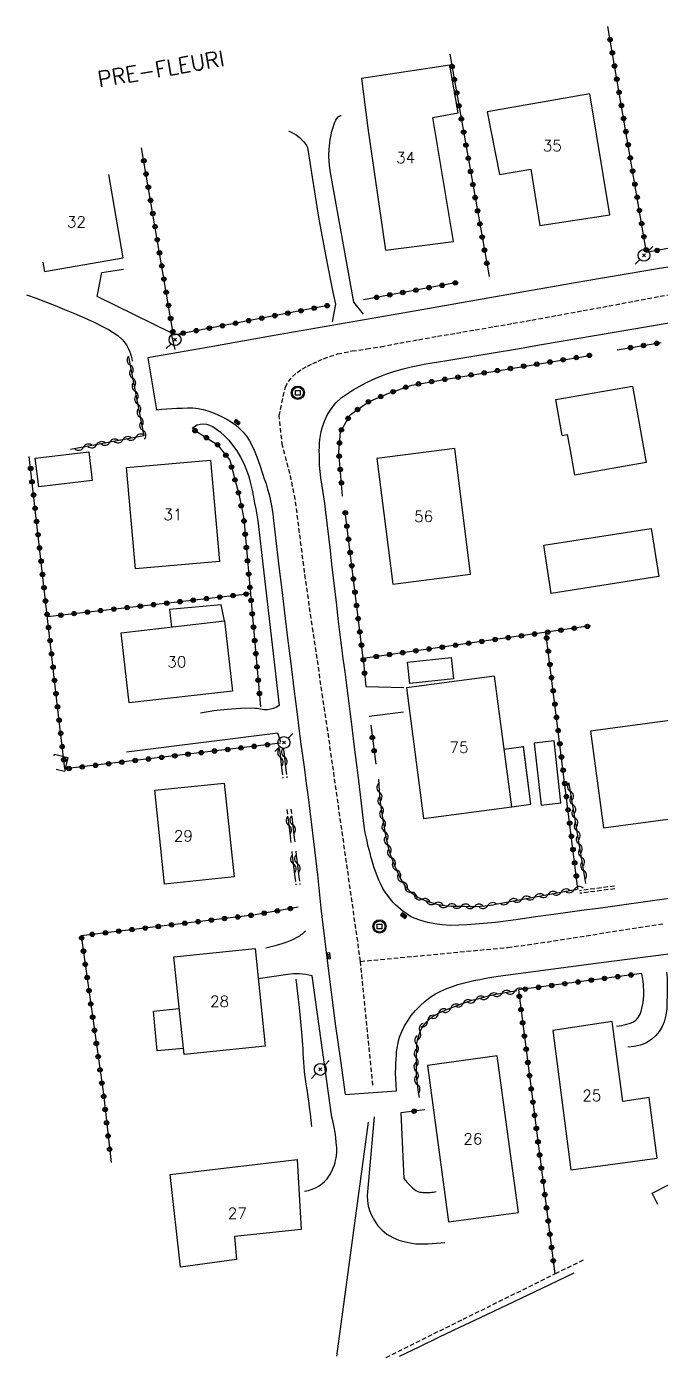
# Model space of a CAD drawing. Header units: millimetres. Extents: x 169000 to 170001, y 127000 to 128001.
# Drawn here: x 169596.4 to 169667.8, y 127847 to 127996.8 of the extents above; entities that cross this region are included whole.
import ezdxf
from ezdxf.enums import TextEntityAlignment as Align

# ---------------------------------------------------------------- set-up
doc = ezdxf.new("R2010")
doc.units = ezdxf.units.MM
doc.linetypes.add('DASHED', pattern=[0.75, 0.5, -0.25])
doc.layers.get('0').update_dxf_attribs({"linetype": 'CONTINUOUS'})
for name, color, linetype in [('W0001', 6, 'DASHED'), ('W0008', 7, 'CONTINUOUS'), ('W0014', 7, 'CONTINUOUS'), ('W0017', 7, 'CONTINUOUS'), ('W0101', 7, 'CONTINUOUS'), ('W0104', 1, 'CONTINUOUS'), ('W0112', 1, 'DASHED'), ('W0211', 2, 'CONTINUOUS'), ('W0214', 2, 'CONTINUOUS'), ('W0310', 3, 'CONTINUOUS'), ('W0322', 7, 'CONTINUOUS'), ('W0323', 7, 'CONTINUOUS'), ('W0330', 7, 'CONTINUOUS'), ('W0333', 7, 'CONTINUOUS'), ('W0402', 7, 'CONTINUOUS'), ('W0420', 7, 'CONTINUOUS'), ('W0473', 7, 'CONTINUOUS'), ('W0600', 7, 'CONTINUOUS'), ('W0989', 7, 'CONTINUOUS'), ('W0991', 7, 'CONTINUOUS')]:
    doc.layers.add(name, color=color, linetype=linetype)
doc.styles.get("Standard").update_dxf_attribs({"font": 'romans.shx', "width": 0.85})

# ---------------------------------------------------------------- blocks, each defined once
blk = doc.blocks.new('sev_inspect')
blk.add_lwpolyline([(-4, 4), (4, 4), (4, -4), (-4, -4), (-4, 4)])
for radius in [12, 10]:
    blk.add_circle((0, 0), radius)
blk = doc.blocks.new('T654')
at = {"xscale": 0.0625, "yscale": 0.0625}
blk.add_blockref('sev_inspect', (0, 0), dxfattribs=at)
blk = doc.blocks.new('avaloir')
for p, q in [((-3, 0), (-3, -6)), ((0, 0), (0, -6)), ((3, 0), (3, -6))]:
    blk.add_line(p, q)
blk.add_lwpolyline([(0, 0), (-6, 0), (-6, -6), (6, -6), (6, 0), (-6, 0)])
blk = doc.blocks.new('T684')
at = {"xscale": 0.1666666666666667, "yscale": 0.1666666666666667, "rotation": 270}
blk.add_blockref('avaloir', (0, 0), dxfattribs=at)
blk = doc.blocks.new('T473')
for p, q in [((-0.166667, 0.166667), (0.166667, -0.166667)), ((-0.166667, -0.166667), (0.166667, 0.166667)), ((0.500001, 0.500001), (1.000002, 1.000002)), ((-1.000002, -1.000002), (-0.500001, -0.500001))]:
    blk.add_line(p, q)
blk.add_ellipse((0, 0), major_axis=(0.471405, 0.471405), ratio=1, start_param=5.4977871438, end_param=11.780972451)
blk = doc.blocks.new('t323o')
at = {"color": 0, "linetype": 'Continuous'}
for radius in [0.25, 0.15]:
    blk.add_circle((0, 0), radius, dxfattribs=at)
blk = doc.blocks.new('t310o')
at = {"color": 0, "linetype": 'Continuous'}
for centre, start, end in [((-0.5, 0.38), 216.8699, 323.1304), ((0.5, -0.37), 36.8699, 143.1303)]:
    blk.add_arc(centre, 0.625, start, end, dxfattribs=at)
blk = doc.blocks.new('t322o')
at = {"color": 0, "linetype": 'Continuous'}
for radius in [0.25, 0.15]:
    blk.add_circle((0, 0), radius, dxfattribs=at)

msp = doc.modelspace()

# ---------------------------------------------------------------- linework, layer by layer
at = {"layer": 'W0001', "linetype": 'DASHED'}
for points in [[(169633.99, 127891.61), (169630.84, 127913.82), (169629.76, 127921.27), (169628.65, 127928.71), (169627.59, 127936.15), (169626.65, 127943.62), (169626.05, 127946.53), (169625.2, 127949.66), (169624.82, 127953.02), (169625.53, 127956.28), (169625.88, 127956.9), (169626.34, 127957.45), (169626.86, 127957.92), (169627.44, 127958.31), (169628.02, 127958.63), (169628.62, 127958.92), (169629.23, 127959.19), (169629.83, 127959.45), (169631.4, 127960), (169633.04, 127960.33), (169634.67, 127960.55), (169636.28, 127960.81), (169638.4, 127961.22), (169640.53, 127961.6), (169642.65, 127961.98), (169644.78, 127962.34), (169646.91, 127962.7), (169649.04, 127963.07), (169651.17, 127963.44), (169653.29, 127963.81), (169656.18, 127964.34), (169659.07, 127964.87), (169661.95, 127965.4), (169664.84, 127965.94), (169667.72, 127966.48), (169670.61, 127967.01)], [(169633.99, 127891.61), (169650.55, 127893.18), (169652.77, 127893.47), (169654.99, 127893.79), (169657.2, 127894.14), (169659.41, 127894.49), (169661.62, 127894.85), (169663.82, 127895.2), (169666.04, 127895.54), (169668.25, 127895.86)], [(169635.37, 127877.68), (169633.99, 127891.61)]]:
    msp.add_lwpolyline(points, dxfattribs=at)
at = {"layer": 'W0008'}
for points in [[(169670.52, 127970.07), (169667.43, 127969.56), (169664.33, 127969.04), (169661.24, 127968.52), (169658.15, 127967.99), (169655.59, 127967.55), (169653.03, 127967.11), (169650.47, 127966.66), (169647.91, 127966.21), (169645.36, 127965.76), (169642.8, 127965.3), (169640.24, 127964.85), (169637.68, 127964.4), (169630.77, 127963.19), (169623.86, 127961.98), (169616.95, 127960.77), (169610.04, 127959.56)], [(169610.04, 127959.56), (169610.04, 127959.56)]]:
    msp.add_lwpolyline(points, dxfattribs=at)
at = {"layer": 'W0014'}
for points in [[(169643.47, 127959.2), (169646.2, 127959.66), (169648.92, 127960.12), (169651.65, 127960.58), (169654.37, 127961.04), (169658.35, 127961.72), (169662.33, 127962.4), (169666.31, 127963.08), (169670.29, 127963.76)], [(169610.04, 127959.56), (169611.01, 127953.72)], [(169634.39, 127906.85), (169634.05, 127909.71), (169633.71, 127912.56), (169633.36, 127915.41), (169633.01, 127918.26), (169632.82, 127919.75), (169632.63, 127921.24), (169632.44, 127922.72), (169632.25, 127924.21), (169632.05, 127925.7), (169631.86, 127927.19), (169631.68, 127928.68), (169631.49, 127930.17), (169631.31, 127931.71), (169631.13, 127933.25), (169630.95, 127934.79), (169630.77, 127936.33), (169630.6, 127937.87), (169630.42, 127939.41), (169630.24, 127940.95), (169630.06, 127942.49), (169629.97, 127943.2), (169629.86, 127943.91), (169629.75, 127944.62), (169629.64, 127945.33), (169629.54, 127946.05), (169629.46, 127946.76), (169629.39, 127947.48), (169629.36, 127948.21), (169629.36, 127948.64), (169629.35, 127949.08), (169629.36, 127949.51), (169629.38, 127949.94), (169629.41, 127950.38), (169629.47, 127950.82), (169629.55, 127951.25), (169629.66, 127951.68), (169629.94, 127952.44), (169630.29, 127953.17), (169630.72, 127953.86), (169631.23, 127954.5), (169631.82, 127955.05), (169632.47, 127955.52), (169633.16, 127955.94), (169633.85, 127956.33), (169634.6, 127956.74), (169635.37, 127957.12), (169636.15, 127957.46), (169636.95, 127957.77), (169637.86, 127958.06), (169638.78, 127958.31), (169639.71, 127958.53), (169640.64, 127958.74), (169641.35, 127958.88), (169642.05, 127959), (169642.76, 127959.11), (169643.47, 127959.2)], [(169611.01, 127953.72), (169611.59, 127953.78), (169612.17, 127953.82), (169612.74, 127953.86), (169613.32, 127953.88), (169613.91, 127953.9), (169614.51, 127953.93), (169615.1, 127953.92), (169615.7, 127953.86), (169616.26, 127953.75), (169616.8, 127953.59), (169617.34, 127953.39), (169617.86, 127953.17), (169618.4, 127952.93), (169618.93, 127952.66), (169619.44, 127952.36), (169619.92, 127952.01), (169620.37, 127951.61), (169620.79, 127951.18), (169621.17, 127950.72), (169621.5, 127950.22), (169621.96, 127949.34), (169622.33, 127948.41), (169622.64, 127947.47), (169622.95, 127946.54), (169623.16, 127945.95), (169623.35, 127945.36), (169623.53, 127944.76), (169623.69, 127944.16), (169623.86, 127943.44), (169623.99, 127942.71), (169624.11, 127941.98), (169624.2, 127941.25)], [(169615.02, 127951.63), (169615.29, 127951.84), (169615.6, 127952), (169615.93, 127952.1), (169616.27, 127952.13), (169616.64, 127952.1), (169616.99, 127951.99), (169617.31, 127951.83), (169617.62, 127951.65), (169618.18, 127951.24), (169618.69, 127950.78), (169619.16, 127950.27), (169619.59, 127949.74), (169620.06, 127949.08), (169620.48, 127948.38), (169620.84, 127947.66), (169621.17, 127946.92), (169621.42, 127946.18), (169621.62, 127945.41), (169621.78, 127944.65), (169621.94, 127943.88), (169622.07, 127943.21), (169622.2, 127942.54), (169622.31, 127941.87), (169622.42, 127941.19)], [(169622.42, 127941.19), (169624.82, 127920.42)], [(169624.2, 127941.25), (169624.5, 127938.65), (169624.81, 127936.05), (169625.12, 127933.45), (169625.43, 127930.85), (169625.78, 127928), (169626.13, 127925.15), (169626.48, 127922.29), (169626.84, 127919.44), (169627.04, 127917.88), (169627.25, 127916.32), (169627.46, 127914.77), (169627.67, 127913.21), (169627.88, 127911.65), (169628.09, 127910.09), (169628.29, 127908.53), (169628.49, 127906.97), (169628.71, 127905.1), (169628.92, 127903.23), (169629.13, 127901.36), (169629.33, 127899.48), (169629.54, 127897.61), (169629.74, 127895.74), (169629.96, 127893.87), (169630.19, 127891.99), (169630.68, 127888.15), (169631.19, 127884.3), (169631.72, 127880.46), (169632.27, 127876.62)], [(169668.73, 127898.67), (169667.13, 127898.45), (169665.54, 127898.23), (169663.95, 127898.02), (169662.36, 127897.8), (169660.76, 127897.58), (169659.17, 127897.36), (169657.58, 127897.15), (169655.99, 127896.94), (169653.72, 127896.62), (169651.46, 127896.29), (169649.19, 127896), (169646.92, 127895.79), (169645.99, 127895.72), (169645.05, 127895.67), (169644.11, 127895.66), (169643.17, 127895.72), (169642.37, 127895.83), (169641.57, 127895.99), (169640.78, 127896.21), (169640.02, 127896.49), (169639.69, 127896.64), (169639.39, 127896.83), (169639.09, 127897.03), (169638.8, 127897.24), (169638.51, 127897.47), (169638.22, 127897.72), (169637.94, 127897.97), (169637.68, 127898.24), (169637.35, 127898.62), (169637.05, 127899.01), (169636.77, 127899.41), (169636.51, 127899.83), (169636.27, 127900.29), (169636.05, 127900.77), (169635.86, 127901.25), (169635.68, 127901.74), (169635.5, 127902.25), (169635.34, 127902.76), (169635.19, 127903.27), (169635.06, 127903.79), (169634.87, 127904.55), (169634.69, 127905.32), (169634.53, 127906.08), (169634.39, 127906.85)], [(169649.48, 127889.95), (169661.09, 127891.49), (169678.95, 127893.76), (169692.26, 127895.71), (169713.02, 127898.32)], [(169638.06, 127877.04), (169637.99, 127877.72), (169637.95, 127878.39), (169637.94, 127879.07), (169637.96, 127879.75), (169637.98, 127880.16), (169638, 127880.58), (169638.03, 127881), (169638.06, 127881.42), (169638.11, 127881.84), (169638.18, 127882.25), (169638.27, 127882.67), (169638.39, 127883.07), (169638.64, 127883.72), (169638.95, 127884.34), (169639.31, 127884.93), (169639.71, 127885.5), (169640.18, 127886.07), (169640.69, 127886.61), (169641.23, 127887.11), (169641.82, 127887.57), (169642.42, 127887.95), (169643.04, 127888.27), (169643.69, 127888.55), (169644.34, 127888.8), (169644.93, 127889), (169645.53, 127889.16), (169646.13, 127889.3), (169646.73, 127889.44), (169647.42, 127889.58), (169648.1, 127889.72), (169648.79, 127889.84), (169649.48, 127889.95)], [(169632.27, 127876.62), (169638.06, 127877.04)]]:
    msp.add_lwpolyline(points, dxfattribs=at)
at = {"layer": 'W0017'}
for points in [[(169630.63, 127980.21), (169630.53, 127980.91), (169630.46, 127981.63), (169630.44, 127982.34), (169630.47, 127983.06), (169630.5, 127983.41), (169630.53, 127983.77), (169630.58, 127984.13), (169630.64, 127984.48), (169630.71, 127984.83), (169630.8, 127985.18), (169630.9, 127985.53), (169631.02, 127985.87), (169631.1, 127986.08), (169631.2, 127986.3), (169631.32, 127986.5), (169631.48, 127986.68), (169631.56, 127986.74), (169631.64, 127986.78), (169631.73, 127986.82), (169631.83, 127986.83)], [(169625.9, 127985.11), (169626.33, 127984.9), (169626.73, 127984.65), (169627.11, 127984.36), (169627.46, 127984.04), (169627.62, 127983.86), (169627.77, 127983.67), (169627.9, 127983.46), (169628.01, 127983.24)], [(169628.01, 127983.24), (169628.27, 127981.57), (169628.53, 127979.9), (169628.8, 127978.23), (169629.07, 127976.57), (169629.31, 127975.16), (169629.56, 127973.76), (169629.81, 127972.37), (169630.07, 127970.97), (169630.34, 127969.62), (169630.61, 127968.28), (169630.89, 127966.93), (169631.19, 127965.59)], [(169634.33, 127964.46), (169633.23, 127965.84), (169630.63, 127980.21)], [(169613.11, 127960.51), (169612.69, 127962.37), (169604.36, 127966.45), (169604.86, 127969.16), (169607.32, 127969.55)], [(169596.4, 127966.65), (169597.46, 127966.26), (169598.54, 127965.85), (169599.61, 127965.43), (169600.68, 127964.99), (169601.8, 127964.53), (169602.92, 127964.07), (169604.02, 127963.58), (169605.1, 127963.02), (169605.63, 127962.73), (169606.16, 127962.42), (169606.67, 127962.08), (169607.13, 127961.67), (169607.4, 127961.36), (169607.63, 127961.02), (169607.82, 127960.66), (169607.99, 127960.3), (169608.1, 127960.02), (169608.18, 127959.75), (169608.25, 127959.46), (169608.29, 127959.17)], [(169631.19, 127965.59), (169630.79, 127963.59)], [(169634.59, 127922.57), (169638.86, 127922.46)], [(169624.82, 127920.42), (169624.52, 127920.24), (169624.2, 127920.09), (169623.86, 127919.99), (169623.52, 127919.92), (169623.32, 127919.91), (169623.12, 127919.92), (169622.93, 127919.95), (169622.74, 127919.99), (169622.55, 127920.03), (169622.36, 127920.06), (169622.17, 127920.09), (169621.98, 127920.1), (169620.47, 127920.08), (169618.96, 127919.98), (169617.46, 127919.81), (169615.98, 127919.55)], [(169638.84, 127919.68), (169634.95, 127919.19)], [(169625.01, 127916.3), (169624.7, 127917.3), (169607.64, 127915.15)], [(169623.33, 127893.14), (169623.94, 127893.27), (169624.55, 127893.43), (169625.16, 127893.61), (169625.75, 127893.82), (169626.11, 127893.96), (169626.46, 127894.12), (169626.8, 127894.3), (169627.14, 127894.49), (169627.31, 127894.62), (169627.48, 127894.75), (169627.65, 127894.89), (169627.8, 127895.05)], [(169625.8, 127890.13), (169622.47, 127889.63)], [(169628.53, 127889.99), (169628.18, 127890.07), (169627.83, 127890.13), (169627.47, 127890.18), (169627.11, 127890.2), (169626.78, 127890.21), (169626.45, 127890.2), (169626.12, 127890.17), (169625.8, 127890.13)], [(169662.8, 127884.3), (169663.1, 127884.34), (169663.4, 127884.39), (169663.69, 127884.46), (169663.99, 127884.54), (169664.23, 127884.62), (169664.47, 127884.7), (169664.71, 127884.81), (169664.93, 127884.95), (169665.1, 127885.11), (169665.24, 127885.29), (169665.35, 127885.48), (169665.46, 127885.68), (169665.58, 127886), (169665.68, 127886.32), (169665.75, 127886.65), (169665.81, 127886.98), (169665.83, 127887.12), (169665.84, 127887.25), (169665.85, 127887.39), (169665.86, 127887.53), (169665.87, 127887.66), (169665.87, 127887.8), (169665.87, 127887.94), (169665.87, 127888.07), (169665.87, 127888.39), (169665.86, 127888.7), (169665.84, 127889.02), (169665.82, 127889.33), (169665.79, 127889.56), (169665.75, 127889.79), (169665.71, 127890.02), (169665.66, 127890.25)], [(169668.45, 127890.39), (169668.5, 127889.74), (169668.53, 127889.08), (169668.53, 127888.43), (169668.51, 127887.78), (169668.49, 127887.04), (169668.46, 127886.3), (169668.38, 127885.55), (169668.18, 127884.82), (169667.94, 127884.26), (169667.63, 127883.73), (169667.25, 127883.25), (169666.79, 127882.84), (169666.18, 127882.45), (169665.51, 127882.18), (169664.81, 127882.01), (169664.09, 127881.96)], [(169627.69, 127865.75), (169628.12, 127865.83), (169628.54, 127865.95), (169628.94, 127866.12), (169629.32, 127866.34), (169629.65, 127866.57), (169629.95, 127866.83), (169630.22, 127867.13), (169630.46, 127867.46), (169630.6, 127867.69), (169630.73, 127867.93), (169630.85, 127868.18), (169630.96, 127868.43), (169631.05, 127868.69), (169631.13, 127868.95), (169631.19, 127869.21), (169631.25, 127869.48), (169631.31, 127870.05), (169631.31, 127870.63), (169631.26, 127871.21), (169631.2, 127871.77), (169631.13, 127872.36), (169631.02, 127872.94), (169630.9, 127873.51), (169630.75, 127874.08)], [(169635.51, 127874.12), (169634.73, 127865.24)], [(169638.53, 127874.56), (169638.86, 127867.16)], [(169638.86, 127867.16), (169639.04, 127866.93), (169639.24, 127866.71), (169639.45, 127866.5), (169639.66, 127866.3), (169639.84, 127866.13), (169640.03, 127865.96), (169640.23, 127865.81), (169640.45, 127865.69), (169640.65, 127865.63), (169640.85, 127865.61), (169641.05, 127865.6), (169641.25, 127865.59), (169641.4, 127865.59), (169641.55, 127865.58), (169641.69, 127865.59), (169641.84, 127865.59), (169642.01, 127865.61), (169642.18, 127865.64), (169642.35, 127865.67), (169642.52, 127865.7)], [(169634.73, 127865.24), (169634.76, 127864.67), (169634.85, 127864.1), (169635.01, 127863.55), (169635.23, 127863.02), (169635.56, 127862.42), (169635.95, 127861.85), (169636.41, 127861.34), (169636.95, 127860.9), (169637.61, 127860.51), (169638.32, 127860.23), (169639.05, 127860.04), (169639.78, 127859.89), (169640.23, 127859.83), (169640.69, 127859.81), (169641.14, 127859.81), (169641.59, 127859.82), (169642.07, 127859.84), (169642.55, 127859.88), (169643.03, 127859.92), (169643.5, 127859.98)]]:
    msp.add_lwpolyline(points, dxfattribs=at)
at = {"layer": 'W0101'}
for points in [[(169644.45, 127972.65), (169642.13, 127986.6), (169644.99, 127987.12), (169644.04, 127992.5), (169634.1, 127991.01), (169634.8, 127985.4), (169636.81, 127971.68)], [(169662.05, 127975.65), (169659.8, 127989.27), (169648.24, 127987.26), (169649.63, 127980.19), (169653.18, 127980.79), (169654.17, 127974.44)], [(169646.39, 127935.2), (169644.6, 127949.34), (169635.81, 127948.22), (169637.61, 127934.09)], [(169617.11, 127948.04), (169618.12, 127936.63), (169608.64, 127935.79), (169607.63, 127947.2)], [(169607.05, 127928.6), (169618.66, 127929.94), (169619.57, 127922.04), (169607.96, 127920.7)], [(169639.15, 127922.4), (169641.09, 127907.7), (169651.01, 127909.01), (169649.07, 127923.71)], [(169659.87, 127917.51), (169661.34, 127906.65), (169672.24, 127908.11), (169670.78, 127918.99)], [(169610.85, 127910.89), (169618.63, 127911.69), (169619.75, 127901.14), (169611.94, 127900.31)], [(169614.12, 127881.13), (169612.98, 127892.11), (169622.12, 127893.06), (169623.27, 127882.08), (169614.12, 127881.13)], [(169655.66, 127883.82), (169657.68, 127868.16), (169667.37, 127869.45), (169666.47, 127876.3), (169663.52, 127875.82), (169662.34, 127884.85)], [(169641.53, 127879.9), (169643.91, 127862.27), (169651.76, 127863.33), (169649.38, 127880.96)], [(169612.55, 127867.63), (169626.84, 127869.29), (169627.32, 127861.42), (169619.81, 127860.63), (169620.02, 127858.03), (169613.72, 127857.2)]]:
    msp.add_lwpolyline(points, close=True, dxfattribs=at)
for points in [[(169607.28, 127970.83), (169605.64, 127980.21)], [(169598.24, 127970.31), (169598.42, 127969.29), (169607.28, 127970.83)]]:
    msp.add_lwpolyline(points, dxfattribs=at)
at = {"layer": 'W0104'}
for points in [[(169656.68, 127950.83), (169655.98, 127954.85), (169664.61, 127956.38), (169666.14, 127947.76), (169658.07, 127946.33)], [(169656.68, 127950.83), (169657.27, 127950.93), (169657.51, 127949.56), (169658.07, 127946.33)], [(169618.66, 127929.94), (169618.3, 127931.75), (169612.49, 127931.24), (169612.7, 127929.25)], [(169653.18, 127909.29), (169652.34, 127915.77), (169650.16, 127915.48)], [(169651.01, 127909.01), (169653.18, 127909.29), (169652.35, 127915.82)], [(169613.59, 127886.28), (169610.7, 127885.98)], [(169614.05, 127881.8), (169611.09, 127881.53), (169610.7, 127885.98)], [(169667.47, 127864.23), (169666.81, 127865.52), (169670.42, 127867.37), (169671.74, 127864.78)]]:
    msp.add_lwpolyline(points, dxfattribs=at)
for points in [[(169603.76, 127945.73), (169597.76, 127945.03), (169597.38, 127948.27), (169603.39, 127948.97)], [(169667.57, 127934.93), (169655.46, 127933.04), (169654.61, 127938.45), (169666.73, 127940.35)], [(169639.27, 127925.31), (169644.21, 127925.83), (169644.46, 127923.42), (169639.53, 127922.9)], [(169656.55, 127909.45), (169655.78, 127916.42), (169653.55, 127916.18), (169654.33, 127909.2)]]:
    msp.add_lwpolyline(points, close=True, dxfattribs=at)
at = {"layer": 'W0112'}
for points in [[(169624.85, 127915.59), (169624.9, 127915.16)], [(169625.3, 127915.64), (169625.34, 127915.21)], [(169625.15, 127913.09), (169625.25, 127912.22)], [(169625.6, 127913.15), (169625.7, 127912.27)], [(169625.71, 127908.69), (169625.8, 127907.82)], [(169626.15, 127908.74), (169626.25, 127907.87)], [(169626.08, 127905.44), (169626.13, 127905.01)], [(169626.53, 127905.5), (169626.58, 127905.06)], [(169626.26, 127903.97), (169626.31, 127903.54)], [(169626.71, 127904.02), (169626.76, 127903.59)], [(169626.61, 127901.08), (169626.71, 127900.23)], [(169627.06, 127901.13), (169627.16, 127900.28)], [(169662.59, 127900.08), (169658.65, 127899.57)], [(169662.62, 127899.78), (169658.69, 127899.27)]]:
    msp.add_lwpolyline(points, dxfattribs=at)
at = {"layer": 'W0112', "linetype": 'DASHED'}
msp.add_lwpolyline([(169636.89, 127847.03), (169645.54, 127851.33), (169655.95, 127856.46), (169659.09, 127858.02)], dxfattribs=at)
at = {"layer": 'W0211'}
msp.add_lwpolyline([(169626.71, 127889.61), (169626.91, 127888.01), (169627.09, 127886.41), (169627.25, 127884.8), (169627.4, 127883.2), (169627.43, 127882.71), (169627.46, 127882.22), (169627.49, 127881.72), (169627.51, 127881.23), (169627.54, 127880.74), (169627.56, 127880.25), (169627.6, 127879.75), (169627.64, 127879.26), (169627.69, 127878.84), (169627.75, 127878.42), (169627.81, 127878), (169627.88, 127877.58), (169627.94, 127877.16), (169628.01, 127876.74), (169628.07, 127876.32), (169628.13, 127875.9), (169628.22, 127875.18), (169628.31, 127874.46), (169628.39, 127873.73), (169628.46, 127873.01)], dxfattribs=at)
at = {"layer": 'W0214'}
msp.add_lwpolyline([(169630.75, 127874.08), (169628.53, 127889.99)], dxfattribs=at)
at = {"layer": 'W0310'}
for points in [[(169607.88, 127959.66), (169609.58, 127950.79), (169601.34, 127949.22)], [(169624.9, 127915.15), (169625.15, 127913.09)], [(169625.34, 127915.21), (169625.6, 127913.15)], [(169636.02, 127912.13), (169636.09, 127910.82), (169636.21, 127909.51), (169636.38, 127908.21), (169636.6, 127906.92), (169636.81, 127905.82), (169637.04, 127904.73), (169637.34, 127903.66), (169637.73, 127902.6), (169638.1, 127901.74), (169638.51, 127900.89), (169639.02, 127900.07), (169639.68, 127899.36), (169640.38, 127898.87), (169641.15, 127898.5), (169641.94, 127898.24), (169642.75, 127898.03), (169643.49, 127897.89), (169644.25, 127897.84), (169645, 127897.82), (169645.75, 127897.81), (169646.32, 127897.8), (169646.89, 127897.8), (169647.46, 127897.82), (169648.02, 127897.86), (169648.32, 127897.89), (169648.62, 127897.94), (169648.91, 127897.99), (169649.2, 127898.06)], [(169659.36, 127900.37), (169657.49, 127911.63)], [(169625.8, 127907.81), (169626.09, 127905.44)], [(169626.25, 127907.87), (169626.53, 127905.5)], [(169626.31, 127903.53), (169626.61, 127901.08)], [(169626.76, 127903.59), (169627.06, 127901.13)], [(169649.2, 127898.06), (169658.37, 127899.74)], [(169651.58, 127888.29), (169650.73, 127888.16), (169649.88, 127888.01), (169649.04, 127887.84), (169648.2, 127887.64), (169647.3, 127887.41), (169646.39, 127887.17), (169645.5, 127886.88), (169644.63, 127886.54), (169643.76, 127886.18), (169642.88, 127885.8), (169642.03, 127885.32), (169641.29, 127884.68), (169640.97, 127884.28), (169640.73, 127883.82), (169640.54, 127883.34), (169640.4, 127882.86), (169640.31, 127882.4), (169640.28, 127881.94), (169640.28, 127881.47), (169640.27, 127881.01), (169640.25, 127880.52), (169640.24, 127880.03), (169640.24, 127879.53), (169640.25, 127879.04), (169640.27, 127878.77), (169640.29, 127878.49), (169640.32, 127878.22), (169640.35, 127877.94), (169640.4, 127877.52), (169640.46, 127877.1), (169640.53, 127876.68), (169640.6, 127876.27)]]:
    msp.add_lwpolyline(points, dxfattribs=at)
at = {"layer": 'W0322'}
for points in [[(169615.29, 127951.4), (169617.86, 127949.81), (169619.26, 127948.04), (169620.32, 127944.07), (169620.84, 127941.43)], [(169620.84, 127941.43), (169622.74, 127920.27)]]:
    msp.add_lwpolyline(points, dxfattribs=at)
at = {"layer": 'W0323'}
for points in [[(169676.32, 127973.32), (169666.2, 127971.42), (169661.83, 127996.84)], [(169644.05, 127993.73), (169648.47, 127968.72)], [(169630.48, 127965.47), (169612.93, 127962.12), (169609.35, 127983.2)], [(169644.89, 127968.04), (169634.33, 127966.1)], [(169662.9, 127960.45), (169667.82, 127961.28)], [(169631.97, 127943.99), (169631.55, 127948.95), (169631.73, 127951.24), (169632.81, 127953.14), (169634.89, 127954.62), (169637.16, 127955.56), (169639.78, 127956.49), (169643.44, 127957.13), (169659.8, 127959.83)], [(169625, 127916.18), (169600.71, 127913.27), (169599.84, 127920.59), (169596.69, 127948.46)], [(169634.28, 127925.73), (169632.27, 127942.2)], [(169598.76, 127930.42), (169621.6, 127933.01)], [(169659.9, 127929.37), (169634.29, 127925.72)], [(169658.47, 127899.73), (169654.87, 127928.65)], [(169634.29, 127925.72), (169634.59, 127922.57)], [(169635.14, 127918.19), (169635.71, 127913.83)], [(169626.98, 127897.71), (169622.12, 127896.85), (169602.55, 127894.5), (169605.04, 127876.66), (169605.91, 127868.97)], [(169665.66, 127890.25), (169651.78, 127888.39), (169655.88, 127856.42)], [(169641.24, 127874.9), (169638.53, 127874.56)]]:
    msp.add_lwpolyline(points, dxfattribs=at)
at = {"layer": 'W0330'}
msp.add_lwpolyline([(169638.39, 127847.15), (169640.6, 127848.22), (169642.89, 127849.33), (169645.18, 127850.42), (169647.48, 127851.51), (169649.78, 127852.59), (169652.08, 127853.68), (169654.37, 127854.78), (169658.04, 127856.54)], dxfattribs=at)
at = {"layer": 'W0333'}
msp.add_lwpolyline([(169631.32, 127847.16), (169634.88, 127873.49)], dxfattribs=at)
at = {"layer": 'W0600'}
for points in [[(169599.51, 127914.75), (169599.55, 127914.92), (169601.05, 127914.56)], [(169601.05, 127914.56), (169600.67, 127912.97), (169599.72, 127913.2)]]:
    msp.add_lwpolyline(points, dxfattribs=at)

# ---------------------------------------------------------------- block references
at = {"layer": 'W0310'}
for p, rotation in [((169608.05, 127958.75), 280.890796579135), ((169608.33, 127957.28), 280.890796579135), ((169608.62, 127955.81), 280.890796579135), ((169608.9, 127954.33), 280.890796579135), ((169609.18, 127952.86), 280.890796579135), ((169609.47, 127951.39), 280.890796579135), ((169602.81, 127949.5), 190.806646355685), ((169604.28, 127949.78), 190.806646355685), ((169605.76, 127950.06), 190.806646355685), ((169607.23, 127950.34), 190.806646355685), ((169608.7, 127950.63), 190.806646355685), ((169624.97, 127914.58), 277.0497667258808), ((169625.41, 127914.64), 277.049766726628), ((169636.11, 127910.63), 275.2453477703746), ((169657.64, 127910.73), 99.39632087850049), ((169636.26, 127909.14), 277.3505384305925), ((169657.89, 127909.25), 99.39632087850049), ((169625.91, 127906.93), 276.8628085691601), ((169626.35, 127906.99), 276.8628085691601), ((169636.47, 127907.65), 279.4557282530029), ((169658.13, 127907.77), 99.39632087850049), ((169636.74, 127906.18), 280.8895282612262), ((169658.38, 127906.29), 99.39632087850049), ((169637.05, 127904.71), 285.4416018466031), ((169658.62, 127904.81), 99.39632087850049), ((169626.43, 127902.57), 276.9697903540583), ((169626.88, 127902.62), 276.9697903547278), ((169637.48, 127903.27), 290.174859450132), ((169658.87, 127903.33), 99.39632087850049), ((169638.04, 127901.88), 293.2144459953601), ((169659.11, 127901.85), 99.39632087850049), ((169638.72, 127900.55), 302.2458682168079), ((169639.66, 127899.38), 312.7268355703829), ((169640.93, 127898.61), 334.8134608617332), ((169652.16, 127898.6), 10.35215651480945), ((169653.63, 127898.87), 10.35215651480945), ((169655.11, 127899.14), 10.35215651480945), ((169656.58, 127899.41), 10.35215651480945), ((169658.06, 127899.68), 10.35215651480945), ((169642.35, 127898.13), 345.1762093060396), ((169643.83, 127897.87), 355.6843331808311), ((169645.33, 127897.82), 359.0188634154273), ((169646.83, 127897.8), 0.02924743961579307), ((169648.32, 127897.89), 8.763816340190122), ((169650.68, 127898.33), 10.35215651480945), ((169649.89, 127888.01), 190.0859844358754), ((169651.37, 127888.26), 188.5334676847603), ((169644.14, 127886.34), 202.5676473014351), ((169645.54, 127886.89), 197.6070167471004), ((169646.97, 127887.32), 195.322730000411), ((169648.43, 127887.69), 193.1910146564634), ((169641.54, 127884.89), 220.2818270399807), ((169642.77, 127885.74), 209.659723909693), ((169640.68, 127883.69), 248.9870592907002), ((169640.3, 127882.24), 266.2610486278114), ((169640.26, 127880.74), 268.0936318617055), ((169640.25, 127879.24), 271.440106828527), ((169640.37, 127877.75), 277.1374141122905)]:
    msp.add_blockref('t310o', p, dxfattribs=dict(at, rotation=rotation))
at = {"layer": 'W0322'}
for p, rotation in [((169615.36, 127951.36), 328.1792082427921), ((169616.64, 127950.57), 328.1792082427921), ((169617.9, 127949.77), 308.1872191409706), ((169618.83, 127948.59), 308.1872191409706), ((169619.47, 127947.26), 285.0104755290056), ((169619.85, 127945.81), 285.0104755290056), ((169620.24, 127944.37), 285.0104755290056), ((169620.55, 127942.9), 281.1722927360943), ((169620.87, 127941.19), 275.1272609267126), ((169621, 127939.7), 275.1272609267126), ((169621.13, 127938.2), 275.1272609267126), ((169621.27, 127936.71), 275.1272609267126), ((169621.4, 127935.21), 275.1272609267126), ((169621.54, 127933.72), 275.1272609267126), ((169621.67, 127932.23), 275.1272609267126), ((169621.8, 127930.73), 275.1272609267126), ((169621.94, 127929.24), 275.1272609267126), ((169622.07, 127927.74), 275.1272609267126), ((169622.21, 127926.25), 275.1272609267126), ((169622.34, 127924.76), 275.1272609267126), ((169622.47, 127923.26), 275.1272609267126), ((169622.61, 127921.77), 275.1272609267126)]:
    msp.add_blockref('t322o', p, dxfattribs=dict(at, rotation=rotation))
at = {"layer": 'W0323'}
for p, rotation in [((169662.09, 127995.37), 99.75911189438003), ((169662.34, 127993.89), 99.75911189438003), ((169644.29, 127992.36), 280.0369994628277), ((169662.59, 127992.41), 99.75911189438003), ((169644.55, 127990.88), 280.0369994628277), ((169662.85, 127990.93), 99.75911189438003), ((169644.81, 127989.4), 280.0369994628277), ((169663.1, 127989.45), 99.75911189438003), ((169645.07, 127987.92), 280.0369994628277), ((169663.36, 127987.97), 99.75911189438003), ((169645.34, 127986.45), 280.0369994628277), ((169663.61, 127986.5), 99.75911189438003), ((169645.6, 127984.97), 280.0369994628277), ((169663.86, 127985.02), 99.75911189438003), ((169645.86, 127983.49), 280.0369994628277), ((169664.12, 127983.54), 99.75911189438003), ((169609.6, 127981.73), 99.65307667263461), ((169646.12, 127982.02), 280.0369994628277), ((169664.37, 127982.06), 99.75911189438003), ((169609.85, 127980.25), 99.65307667263461), ((169646.38, 127980.54), 280.0369994628277), ((169664.63, 127980.58), 99.75911189438003), ((169610.1, 127978.77), 99.65307667263461), ((169646.64, 127979.06), 280.0369994628277), ((169664.88, 127979.1), 99.75911189438003), ((169610.35, 127977.29), 99.65307667263461), ((169646.9, 127977.59), 280.0369994628277), ((169665.14, 127977.63), 99.75911189438003), ((169610.61, 127975.81), 99.65307667263461), ((169647.17, 127976.11), 280.0369994628277), ((169665.39, 127976.15), 99.75911189438003), ((169610.86, 127974.33), 99.65307667263461), ((169647.43, 127974.63), 280.0369994628277), ((169665.64, 127974.67), 99.75911189438003), ((169611.11, 127972.85), 99.65307667263461), ((169647.69, 127973.15), 280.0369994628277), ((169665.9, 127973.19), 99.75911189438003), ((169611.36, 127971.37), 99.65307667263461), ((169647.95, 127971.68), 280.0369994628277), ((169666.15, 127971.71), 99.75911189438003), ((169667.39, 127971.65), 190.6350477123419), ((169611.61, 127969.9), 99.65307667263461), ((169648.21, 127970.2), 280.0369994628277), ((169611.86, 127968.42), 99.65307667263461), ((169641.7, 127967.45), 190.3945417643786), ((169643.18, 127967.72), 190.3945417643786), ((169644.66, 127967.99), 190.3945417643786), ((169612.11, 127966.94), 99.65307667263461), ((169635.8, 127966.37), 190.3945417643786), ((169637.28, 127966.64), 190.3945417643786), ((169638.75, 127966.91), 190.3945417643786), ((169640.23, 127967.18), 190.3945417643786), ((169612.37, 127965.46), 99.65307667263461), ((169625.81, 127964.58), 190.8237523920533), ((169627.29, 127964.86), 190.8237523920533), ((169628.76, 127965.14), 190.8237523920533), ((169630.23, 127965.43), 190.8237523920533), ((169612.62, 127963.98), 99.65307667263461), ((169618.45, 127963.17), 190.8237523920533), ((169619.92, 127963.45), 190.8237523920533), ((169621.39, 127963.74), 190.8237523920533), ((169622.87, 127964.02), 190.8237523920533), ((169624.34, 127964.3), 190.8237523920533), ((169612.87, 127962.5), 99.65307667263461), ((169614.03, 127962.33), 190.8237523920533), ((169615.5, 127962.61), 190.8237523920533), ((169616.97, 127962.89), 190.8237523920533), ((169664.38, 127960.7), 9.56426852675673), ((169665.86, 127960.95), 9.56426852675673), ((169667.34, 127961.19), 9.56426852675673), ((169652.36, 127958.61), 9.36573658945936), ((169653.84, 127958.85), 9.36573658945936), ((169655.32, 127959.09), 9.36573658945936), ((169656.8, 127959.34), 9.36573658945936), ((169658.28, 127959.58), 9.36573658945936), ((169659.76, 127959.83), 9.36573658945936), ((169643.48, 127957.14), 9.36573658945936), ((169644.96, 127957.38), 9.36573658945936), ((169646.44, 127957.63), 9.36573658945936), ((169647.92, 127957.87), 9.36573658945936), ((169649.4, 127958.12), 9.36573658945936), ((169650.88, 127958.36), 9.36573658945936), ((169637.66, 127955.74), 19.58045138913831), ((169639.08, 127956.24), 19.58045138913831), ((169640.52, 127956.62), 9.933840034717544), ((169642, 127956.88), 9.933840034717544), ((169634.88, 127954.61), 35.48036640119815), ((169636.27, 127955.19), 22.5353181618989), ((169632.59, 127952.74), 60.24862405621067), ((169633.66, 127953.74), 35.48036640119815), ((169631.84, 127951.44), 60.24862405621067), ((169631.63, 127949.97), 85.44799526626643), ((169631.59, 127948.48), 94.91089195946661), ((169596.85, 127947.09), 96.45571364247212), ((169631.71, 127946.98), 94.91089195946661), ((169597.01, 127945.6), 96.45571364247212), ((169631.84, 127945.49), 94.91089195946661), ((169597.18, 127944.11), 96.45571364247212), ((169597.35, 127942.62), 96.45571364247212), ((169632.28, 127942.1), 96.95370982337226), ((169597.52, 127941.13), 96.45571364247212), ((169632.46, 127940.61), 96.95370982337226), ((169597.69, 127939.64), 96.45571364247212), ((169632.64, 127939.13), 96.95370982337226), ((169597.86, 127938.15), 96.45571364247212), ((169632.82, 127937.64), 96.95370982337226), ((169598.03, 127936.66), 96.45571364247212), ((169633.01, 127936.15), 96.95370982337226), ((169598.19, 127935.17), 96.45571364247212), ((169633.19, 127934.66), 96.95370982337226), ((169598.36, 127933.68), 96.45571364247212), ((169633.37, 127933.17), 96.95370982337226), ((169598.53, 127932.18), 96.45571364247212), ((169609.2, 127931.6), 6.475642508978997), ((169610.69, 127931.77), 6.475642508978997), ((169612.18, 127931.94), 6.475642508978997), ((169613.67, 127932.11), 6.475642508978997), ((169615.16, 127932.28), 6.475642508978997), ((169616.65, 127932.45), 6.475642508978997), ((169618.14, 127932.62), 6.475642508978997), ((169619.63, 127932.79), 6.475642508978997), ((169621.12, 127932.96), 6.475642508978997), ((169633.55, 127931.68), 96.95370982337226), ((169598.7, 127930.69), 96.45571364247212), ((169600.25, 127930.59), 6.475642508978997), ((169601.74, 127930.76), 6.475642508978997), ((169603.24, 127930.93), 6.475642508978997), ((169604.73, 127931.1), 6.475642508978997), ((169606.22, 127931.27), 6.475642508978997), ((169607.71, 127931.44), 6.475642508978997), ((169633.73, 127930.19), 96.95370982337226), ((169598.87, 127929.2), 96.45571364247212), ((169633.91, 127928.7), 96.95370982337226), ((169655.08, 127928.68), 188.1027308508726), ((169656.56, 127928.9), 188.1027308508726), ((169658.05, 127929.11), 188.1027308508726), ((169659.53, 127929.32), 188.1027308508726), ((169599.04, 127927.71), 96.45571364247212), ((169634.1, 127927.21), 96.95370982337226), ((169643.2, 127926.99), 188.1027308508726), ((169644.68, 127927.2), 188.1027308508726), ((169646.17, 127927.42), 188.1027308508726), ((169647.65, 127927.63), 188.1027308508726), ((169649.14, 127927.84), 188.1027308508726), ((169650.62, 127928.05), 188.1027308508726), ((169652.11, 127928.26), 188.1027308508726), ((169653.59, 127928.47), 188.1027308508726), ((169654.95, 127928.01), 97.09916987721542), ((169599.21, 127926.22), 96.45571364247212), ((169634.31, 127925.55), 275.4480425190632), ((169635.77, 127925.94), 188.1027308508726), ((169637.26, 127926.15), 188.1027308508726), ((169638.74, 127926.36), 188.1027308508726), ((169640.23, 127926.57), 188.1027308508726), ((169641.71, 127926.78), 188.1027308508726), ((169655.13, 127926.52), 97.09916987721542), ((169599.38, 127924.73), 96.45571364247212), ((169634.45, 127924.06), 275.4480425190632), ((169655.32, 127925.04), 97.09916987721542), ((169599.54, 127923.24), 96.45571364247212), ((169655.5, 127923.55), 97.09916987721542), ((169599.71, 127921.75), 96.45571364247212), ((169655.69, 127922.06), 97.09916987721542), ((169599.88, 127920.26), 96.78474863921515), ((169655.88, 127920.57), 97.09916987721542), ((169600.06, 127918.77), 96.78474863921515), ((169656.06, 127919.08), 97.09916987721542), ((169600.24, 127917.28), 96.78474863921515), ((169635.32, 127916.8), 277.5791452242273), ((169656.25, 127917.59), 97.09916987721542), ((169600.41, 127915.79), 96.78474863921515), ((169616.06, 127915.11), 186.8283529205239), ((169617.55, 127915.29), 186.8283529205239), ((169619.04, 127915.46), 186.8283529205239), ((169620.53, 127915.64), 186.8283529205239), ((169622.02, 127915.82), 186.8283529205239), ((169623.51, 127916), 186.8283529205239), ((169635.52, 127915.32), 277.5791452242273), ((169656.43, 127916.1), 97.09916987721542), ((169600.59, 127914.3), 96.78474863921515), ((169604.15, 127913.68), 186.8283529205239), ((169605.64, 127913.86), 186.8283529205239), ((169607.13, 127914.04), 186.8283529205239), ((169608.62, 127914.22), 186.8283529205239), ((169610.11, 127914.39), 186.8283529205239), ((169611.6, 127914.57), 186.8283529205239), ((169613.09, 127914.75), 186.8283529205239), ((169614.57, 127914.93), 186.8283529205239), ((169656.62, 127914.62), 97.09916987721542), ((169601.17, 127913.32), 186.8283529205239), ((169602.66, 127913.5), 186.8283529205239), ((169656.8, 127913.13), 97.09916987721542), ((169656.99, 127911.64), 97.09916987721542), ((169657.17, 127910.15), 97.09916987721542), ((169657.36, 127908.66), 97.09916987721542), ((169657.54, 127907.17), 97.09916987721542), ((169657.73, 127905.69), 97.09916987721542), ((169657.91, 127904.2), 97.09916987721542), ((169658.1, 127902.71), 97.09916987721542), ((169658.29, 127901.22), 97.09916987721542), ((169623.14, 127897.03), 190.0666009377249), ((169624.62, 127897.29), 190.0666009377249), ((169626.09, 127897.55), 190.0666009377249), ((169611.23, 127895.54), 186.8322685804649), ((169612.72, 127895.72), 186.8322685804649), ((169614.21, 127895.9), 186.8322685804649), ((169615.7, 127896.08), 186.8322685804649), ((169617.19, 127896.26), 186.8322685804649), ((169618.68, 127896.43), 186.8322685804649), ((169620.17, 127896.61), 186.8322685804649), ((169621.66, 127896.79), 186.8322685804649), ((169602.59, 127894.25), 277.9402478504313), ((169603.79, 127894.65), 186.8322685804649), ((169605.28, 127894.83), 186.8322685804649), ((169606.77, 127895.01), 186.8322685804649), ((169608.26, 127895.19), 186.8322685804649), ((169609.75, 127895.36), 186.8322685804649), ((169602.8, 127892.76), 277.9402478504313), ((169603, 127891.28), 277.9402478504313), ((169603.21, 127889.79), 277.9402478504313), ((169661.46, 127889.69), 187.6219568184025), ((169662.95, 127889.89), 187.6219568184025), ((169664.44, 127890.08), 187.6219568184025), ((169603.42, 127888.31), 277.9402478504313), ((169652.54, 127888.49), 187.6219568184025), ((169654.03, 127888.69), 187.6219568184025), ((169655.52, 127888.89), 187.6219568184025), ((169657, 127889.09), 187.6219568184025), ((169658.49, 127889.29), 187.6219568184025), ((169659.98, 127889.49), 187.6219568184025), ((169603.62, 127886.82), 277.9402478504313), ((169651.87, 127887.67), 277.3159780523496), ((169603.83, 127885.33), 277.9402478504313), ((169652.06, 127886.18), 277.3159780523496), ((169604.04, 127883.85), 277.9402478504313), ((169652.25, 127884.69), 277.3159780523496), ((169604.25, 127882.36), 277.9402478504313), ((169652.44, 127883.2), 277.3159780523496), ((169604.45, 127880.88), 277.9402478504313), ((169652.64, 127881.72), 277.3159780523496), ((169604.66, 127879.39), 277.9402478504313), ((169652.83, 127880.23), 277.3159780523496), ((169604.87, 127877.91), 277.9402478504313), ((169653.02, 127878.74), 277.3159780523496), ((169605.07, 127876.42), 276.4384825427142), ((169653.21, 127877.25), 277.3159780523496), ((169605.24, 127874.93), 276.4384825427142), ((169640.02, 127874.74), 186.9976174937532), ((169653.4, 127875.77), 277.3159780523496), ((169605.4, 127873.44), 276.4384825427142), ((169653.59, 127874.28), 277.3159780523496), ((169605.57, 127871.95), 276.4384825427142), ((169653.78, 127872.79), 277.3159780523496), ((169605.74, 127870.46), 276.4384825427142), ((169653.97, 127871.3), 277.3159780523496), ((169654.16, 127869.81), 277.3159780523496), ((169654.35, 127868.33), 277.3159780523496), ((169654.55, 127866.84), 277.3159780523496), ((169654.74, 127865.35), 277.3159780523496), ((169654.93, 127863.86), 277.3159780523496), ((169655.12, 127862.38), 277.3159780523496), ((169655.31, 127860.89), 277.3159780523496), ((169655.5, 127859.4), 277.3159780523496), ((169655.69, 127857.91), 277.3159780523496)]:
    msp.add_blockref('t323o', p, dxfattribs=dict(at, rotation=rotation))
at = {"layer": 'W0402', "yscale": 0.31, "zscale": 0.31}
for p, xscale, rotation in [((169620.01, 127952.19), 0.31, 231.3773336260399), ((169638.94, 127896.88), 0.3100000000000001, 54.26199071114675), ((169630.27, 127892.22), 0.31, 187.0506899882211)]:
    msp.add_blockref('T684', p, dxfattribs=dict(at, xscale=xscale, rotation=rotation))
at = {"layer": 'W0420'}
for p in [(169626.93, 127955.62), (169636.13, 127895.54)]:
    msp.add_blockref('T654', p, dxfattribs=at)
at = {"layer": 'W0473'}
for p in [(169665.91, 127971.09), (169613.12, 127961.6), (169625.36, 127916.25), (169629.47, 127879.44)]:
    msp.add_blockref('T473', p, dxfattribs=at)

# ---------------------------------------------------------------- texts
at = {"layer": 'W0989'}
msp.add_text('PRE-FLEURI', height=1.75, rotation=9.7992, dxfattribs=at).set_placement((169604.58, 127990))
at = {"layer": 'W0991'}
for s, p in [('34', (169639.08, 127982.09)), ('35', (169655.58, 127983.44)), ('32', (169602.01, 127974.85)), ('31', (169612.87, 127941.92)), ('56', (169641.1, 127941.71)), ('30', (169613.31, 127925.32)), ('75', (169645.08, 127915.71)), ('29', (169614.05, 127905.73)), ('28', (169618.12, 127887.1)), ('25', (169660.03, 127876.51)), ('26', (169646.64, 127871.62)), ('27', (169620.12, 127863.24))]:
    msp.add_text(s, height=1.25, dxfattribs=at).set_placement(p, align=Align.MIDDLE_CENTER)

doc.saveas('drawing.dxf')
